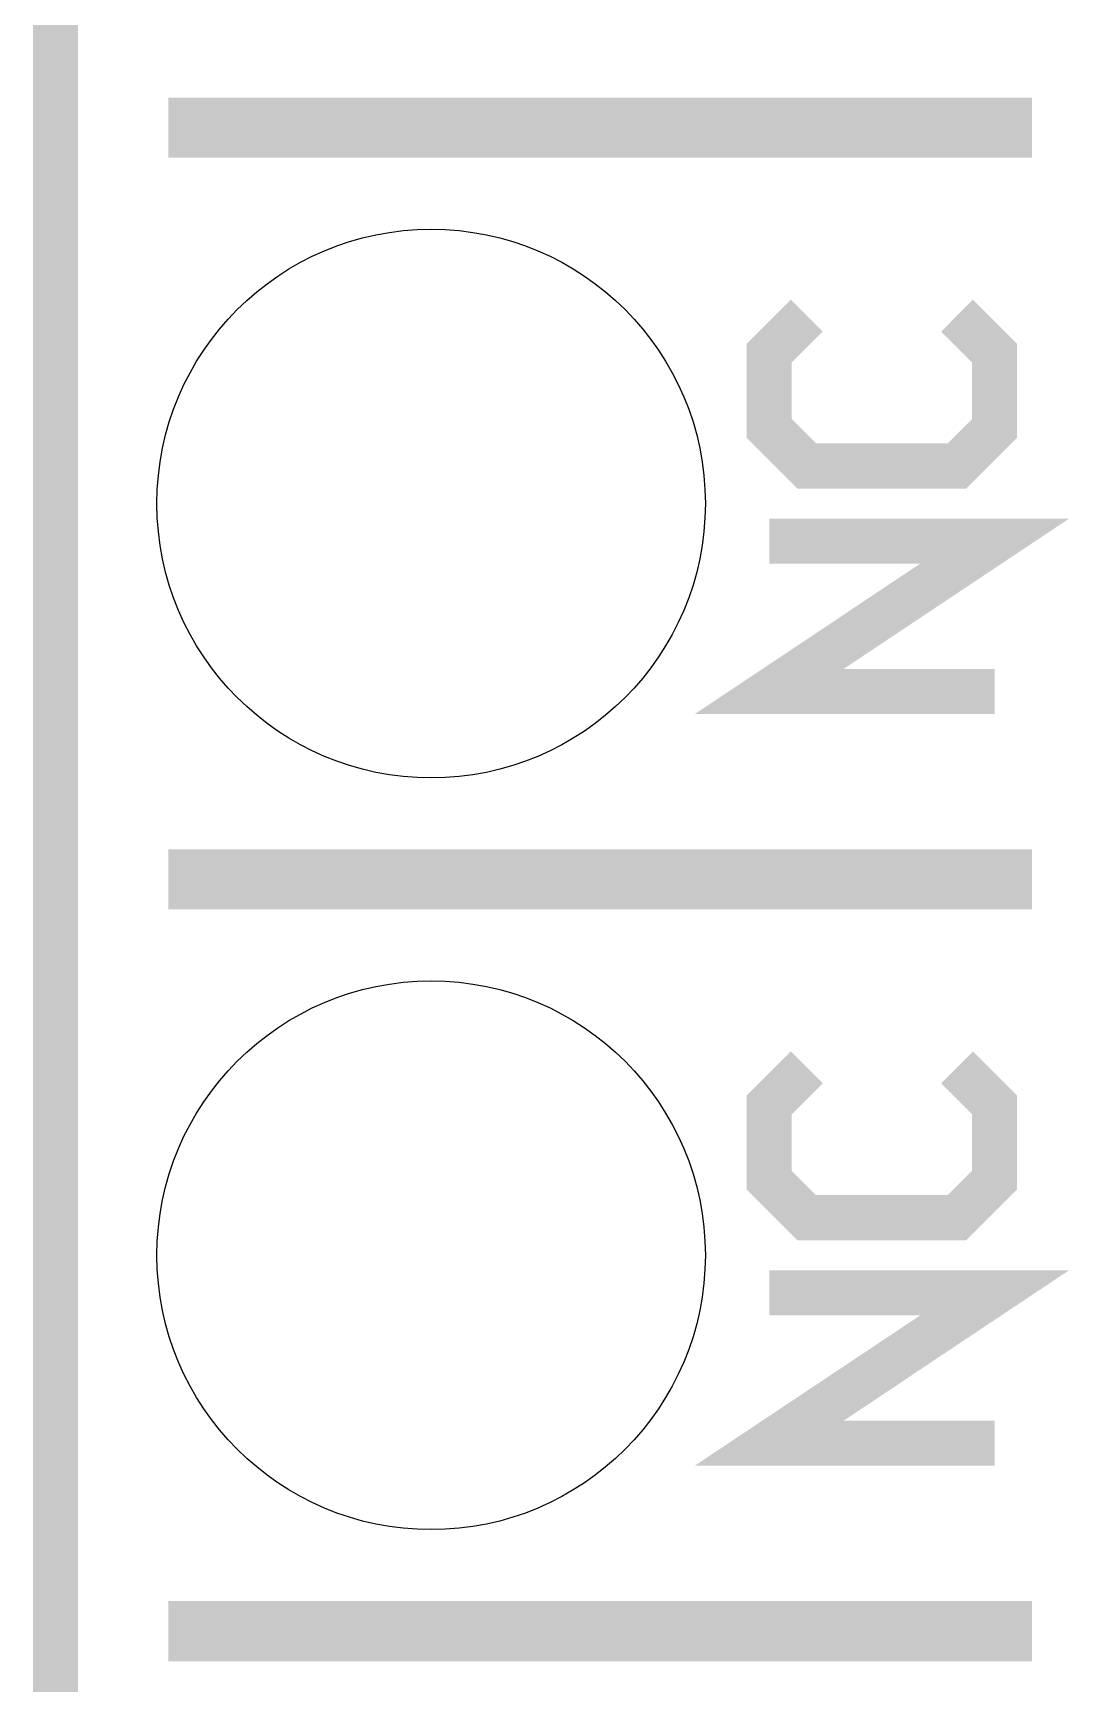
# Model space of a CAD drawing. Extents: x -1.3 to 24.2, y -3.9 to 53.4.
# Drawn here: x -1.35 to 2.16, y 3.63 to 9.21 of the extents above; entities that cross this region are included whole.
import ezdxf

# ---------------------------------------------------------------- set-up
doc = ezdxf.new("R2010")
doc.units = 0
doc.layers.get('0').update_dxf_attribs({"linetype": 'CONTINUOUS'})
for name, color, linetype in [('WIFI_BLE_CLICK_V102_GKO', 5, 'CONTINUOUS'), ('WIFI_BLE_CLICK_V102_GTO', 14, 'CONTINUOUS'), ('WIFI_BLE_CLICK_V102_GTS', 12, 'CONTINUOUS')]:
    doc.layers.add(name, color=color, linetype=linetype)

# ---------------------------------------------------------------- blocks, each defined once
blk = doc.blocks.new('ROUND_38')
blk.add_circle((0, 0), 0.9271)

msp = doc.modelspace()

# ---------------------------------------------------------------- linework, layer by layer
at = {"layer": 'WIFI_BLE_CLICK_V102_GKO', "const_width": 0.1524}
msp.add_lwpolyline([(-1.27, -3.81), (-1.27, 51.054)], dxfattribs=at)
at = {"layer": 'WIFI_BLE_CLICK_V102_GTO'}
for points, const_width in [([(-0.889, 8.89), (2.032, 8.89)], 0.2032), ([(1.27, 8.255), (1.143, 8.128), (1.143, 7.874), (1.27, 7.747), (1.778, 7.747), (1.905, 7.874), (1.905, 8.128), (1.778, 8.255)], 0.1524), ([(1.905, 6.985), (1.143, 6.985), (1.905, 7.493), (1.143, 7.493)], 0.1524), ([(-0.889, 6.35), (2.032, 6.35)], 0.2032), ([(1.27, 5.715), (1.143, 5.588), (1.143, 5.334), (1.27, 5.207), (1.778, 5.207), (1.905, 5.334), (1.905, 5.588), (1.778, 5.715)], 0.1524), ([(1.905, 4.445), (1.143, 4.445), (1.905, 4.953), (1.143, 4.953)], 0.1524), ([(-0.889, 3.81), (2.032, 3.81)], 0.2032)]:
    msp.add_lwpolyline(points, dxfattribs=dict(at, const_width=const_width))

# ---------------------------------------------------------------- block references
at = {"layer": 'WIFI_BLE_CLICK_V102_GTS'}
for p in [(0, 7.62), (0, 5.08)]:
    msp.add_blockref('ROUND_38', p, dxfattribs=at)

doc.saveas('drawing.dxf')
